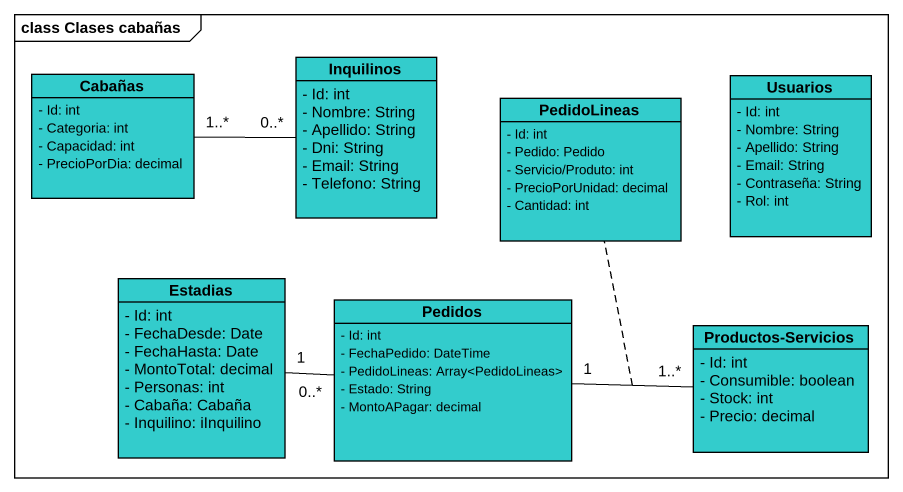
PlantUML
@startuml
mainframe class Clases cabañas
hide circle
hide empty members
skinparam classAttributeIconSize 0
class Cabañas #33CCCC {
  - Id: int
  - Categoria: int
  - Capacidad: int
  - PrecioPorDia: decimal
}
class Inquilinos #33CCCC {
  - Id: int
  - Nombre: String
  - Apellido: String
  - Dni: String
  - Email: String
  - Telefono: String
}
class PedidoLineas #33CCCC {
  - Id: int
  - Pedido: Pedido
  - Servicio/Produto: int
  - PrecioPorUnidad: decimal
  - Cantidad: int
}
class Usuarios #33CCCC {
  - Id: int
  - Nombre: String
  - Apellido: String
  - Email: String
  - Contraseña: String
  - Rol: int
}
class Estadias #33CCCC {
  - Id: int
  - FechaDesde: Date
  - FechaHasta: Date
  - MontoTotal: decimal
  - Personas: int
  - Cabaña: Cabaña
  - Inquilino: iInquilino
}
class Pedidos #33CCCC {
  - Id: int
  - FechaPedido: DateTime
  - PedidoLineas: Array<PedidoLineas>
  - Estado: String
  - MontoAPagar: decimal
}
class "Productos-Servicios" as Productos_Servicios #33CCCC {
  - Id: int
  - Consumible: boolean
  - Stock: int
  - Precio: decimal
}
Cabañas "1..*" -right- "0..*" Inquilinos
Estadias "1" -right- "0..*" Pedidos
Pedidos "1" -right- "1..*" Productos_Servicios
(Pedidos, Productos_Servicios) .. PedidoLineas
@enduml
